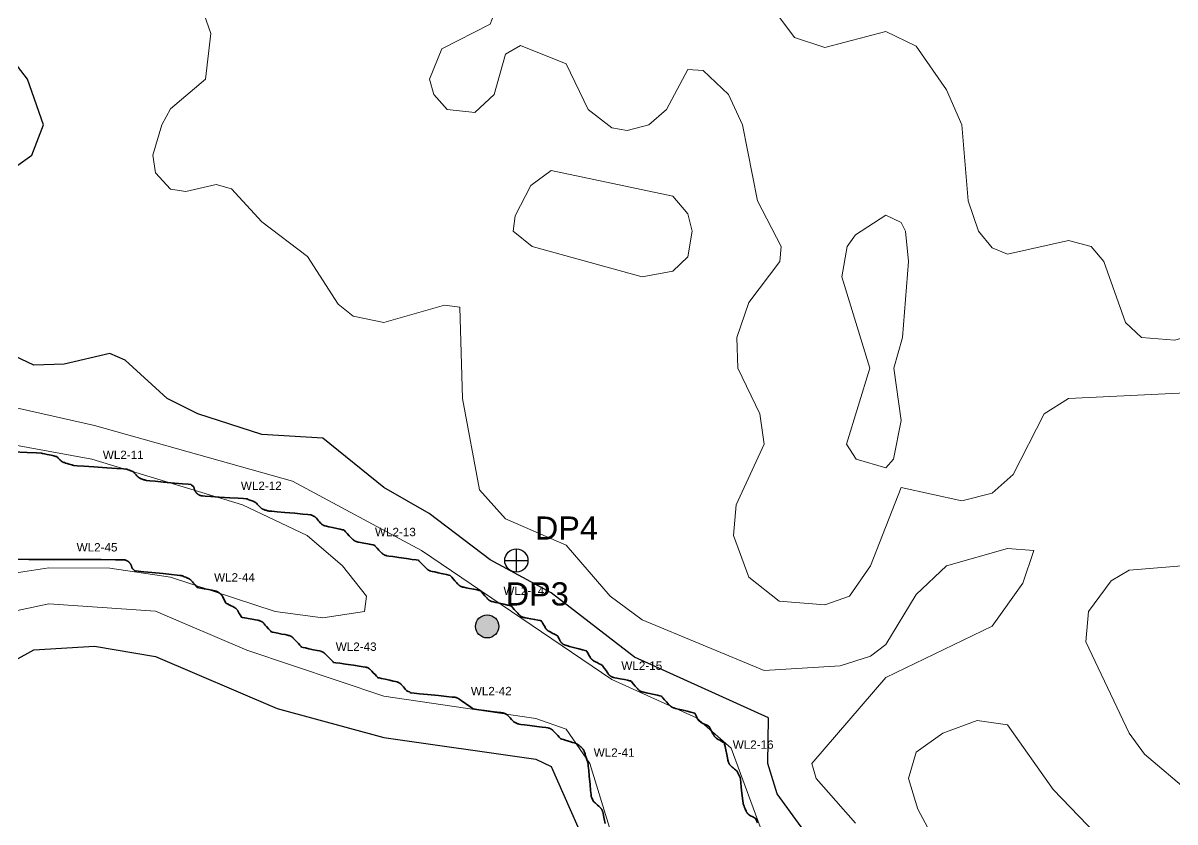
# Model space of a CAD drawing. Extents: x 6810325 to 6812275, y 1878569 to 1880689.
# Drawn here: x 6811153.7 to 6811402.1, y 1879112.2 to 1879284.6 of the extents above; entities that cross this region are included whole.
import ezdxf
from ezdxf.enums import TextEntityAlignment as Align

# ---------------------------------------------------------------- set-up
doc = ezdxf.new("R2010")
doc.units = 21
doc.header["$LTSCALE"] = 10
doc.header["$MEASUREMENT"] = 0
for name, color, linetype, lineweight in [('ANNO-POINT-LABELS', 7, 'CONTINUOUS', 13), ('TOPO-CONTOUR-MAJOR', 34, 'CONTINUOUS', 30), ('TOPO-CONTOUR-MINOR', 36, 'CONTINUOUS', 13), ('WETL-DATA-POINT', 7, 'CONTINUOUS', 25), ('WETL-FLAG', 2, 'CONTINUOUS', 13), ('WETL-FLAG-ID', 8, 'CONTINUOUS', 13), ('WETL-WETLAND-SWALE', 82, 'CONTINUOUS', 35)]:
    doc.layers.add(name, color=color, linetype=linetype, lineweight=lineweight)
doc.styles.add('LABEL', font='arial.ttf')

# ---------------------------------------------------------------- blocks, each defined once
blk = doc.blocks.new('DP_WETLAND')
at = {"lineweight": -2}
h = blk.add_hatch(color=0, dxfattribs=at)
h.dxf.hatch_style = 1
edge = h.paths.add_edge_path()
edge.add_arc((0, 0), 2.5, 0, 360)
at = {"color": 0, "lineweight": -2}
blk.add_circle((0, 0), 2.5, dxfattribs=at)
blk = doc.blocks.new('DP_UPLAND')
at = {"color": 0, "lineweight": -2}
for p, q in [((0, -2.5), (0, 2.5)), ((-2.5, 0), (2.5, 0))]:
    blk.add_line(p, q, dxfattribs=at)
blk.add_circle((0, 0), 2.5, dxfattribs=at)

msp = doc.modelspace()

# ---------------------------------------------------------------- linework, layer by layer
at = {"layer": 'TOPO-CONTOUR-MAJOR', "elevation": 195}
for points in [[(6811142.9, 1879247), (6811155.6, 1879256.09), (6811158.11, 1879262.65), (6811154.65, 1879272.49), (6811149.46, 1879279.32)], [(6811333.03, 1879095.33), (6811316.31, 1879118.3), (6811314.3, 1879124.86), (6811314.45, 1879134.7), (6811285.54, 1879147.82), (6811267.57, 1879161.64), (6811254.45, 1879168.77), (6811241.32, 1879178.77), (6811231.48, 1879184.42), (6811218.36, 1879195), (6811205.23, 1879195.81), (6811191.39, 1879200.32), (6811184.81, 1879203.6), (6811175.71, 1879211.85), (6811172.42, 1879213.32), (6811162.58, 1879210.97), (6811156.02, 1879210.76), (6811143.4, 1879216.72)], [(6811147.28, 1879144.54), (6811156.02, 1879149.36), (6811169.14, 1879150.14), (6811182.27, 1879147.92), (6811208.51, 1879136.71), (6811231.48, 1879130.48), (6811264.29, 1879125.75), (6811267.57, 1879124.19), (6811277.46, 1879101.89)]]:
    msp.add_lwpolyline(points, dxfattribs=at)
at = {"layer": 'TOPO-CONTOUR-MINOR'}
for points, elevation in [([(6811411.93, 1879219.02), (6811402.08, 1879216.15), (6811394.87, 1879216.72), (6811391.43, 1879220), (6811386.77, 1879233.12), (6811384.02, 1879236.41), (6811379.12, 1879237.66), (6811365.99, 1879234.73), (6811362.71, 1879236.11), (6811359.74, 1879239.69), (6811357.53, 1879246.25), (6811356.15, 1879262.65), (6811352.87, 1879270.22), (6811346.31, 1879279.59), (6811339.75, 1879282.74), (6811326.62, 1879279.33), (6811320.06, 1879281.46), (6811310.22, 1879294.73)], 198), ([(6811333.19, 1879111.98), (6811324.77, 1879121.58), (6811323.83, 1879124.86), (6811339.75, 1879143.38), (6811362.71, 1879154.48), (6811369.27, 1879163.74), (6811371.65, 1879170.79), (6811365.99, 1879171.26), (6811352.82, 1879167.51), (6811346.31, 1879161.31), (6811339.75, 1879150.55), (6811336.47, 1879148.02), (6811329.9, 1879145.95), (6811313.5, 1879144.89), (6811287.25, 1879155.86), (6811280.35, 1879160.95), (6811270.85, 1879171.96), (6811257.73, 1879177.66), (6811252.13, 1879183.91), (6811248.46, 1879203.6), (6811247.88, 1879223.28), (6811244.6, 1879223.72), (6811231.48, 1879220.01), (6811224.92, 1879221.36), (6811221.64, 1879223.94), (6811215.08, 1879234.23), (6811205.23, 1879241.72), (6811198.67, 1879248.82), (6811195.39, 1879249.75), (6811188.83, 1879248.22), (6811185.55, 1879248.76), (6811182.27, 1879252.29), (6811181.72, 1879256.09), (6811183.68, 1879262.65), (6811185.55, 1879266.12), (6811193.08, 1879272.49), (6811194.23, 1879282.34), (6811191.91, 1879288.9)], 196), ([(6811411.93, 1879205.21), (6811379.12, 1879203.58), (6811373.89, 1879200.32), (6811367.22, 1879187.19), (6811362.71, 1879183.15), (6811356.15, 1879181.5), (6811343.03, 1879184.41), (6811336.46, 1879167.51), (6811331.91, 1879160.95), (6811326.62, 1879159.07), (6811316.78, 1879159.88), (6811310.22, 1879165.07), (6811306.9, 1879174.07), (6811307.5, 1879180.63), (6811313.52, 1879193.75), (6811312.62, 1879200.32), (6811307.84, 1879210.16), (6811307.61, 1879216.72), (6811310.22, 1879224.28), (6811316.92, 1879233.12), (6811317.16, 1879236.41), (6811312.1, 1879246.25), (6811308.84, 1879262.65), (6811305.81, 1879269.21), (6811300.38, 1879274.34), (6811297.1, 1879274.57), (6811292.49, 1879265.93), (6811288.63, 1879262.65), (6811283.97, 1879261.45), (6811280.69, 1879261.99), (6811275.6, 1879265.93), (6811270.85, 1879275.78), (6811261.01, 1879279.76), (6811257.73, 1879277.91), (6811255.34, 1879269.21), (6811251.16, 1879265.32), (6811245.15, 1879265.93), (6811242.27, 1879269.21), (6811241.39, 1879272.49), (6811244, 1879279.06), (6811254.45, 1879284.34), (6811254.94, 1879285.62)], 197), ([(6811139.62, 1879155.12), (6811159.3, 1879159.3), (6811182.27, 1879157.7), (6811201.95, 1879149.27), (6811231.48, 1879139.4), (6811264.29, 1879134.54), (6811270.85, 1879132.27), (6811275.92, 1879124.86), (6811284.97, 1879095.33), (6811287.25, 1879090.59), (6811290.53, 1879088.45), (6811297.1, 1879089.63), (6811303.66, 1879093.29), (6811310.22, 1879097.7), (6811313.44, 1879101.89), (6811313.68, 1879108.45), (6811306.41, 1879128.14), (6811298.94, 1879134.7), (6811280.69, 1879142.95), (6811239.65, 1879170.79), (6811211.79, 1879185.78), (6811169.14, 1879197.74), (6811123.21, 1879208.1)], 194), ([(6811139.62, 1879164.02), (6811159.3, 1879167.04), (6811172.42, 1879166.96), (6811185.55, 1879165.08), (6811208.06, 1879157.67), (6811218.36, 1879156.24), (6811227.37, 1879157.67), (6811227.75, 1879160.95), (6811222.61, 1879167.51), (6811214.97, 1879174.07), (6811201.03, 1879180.63), (6811168.58, 1879190.47), (6811126.49, 1879198.19)], 193), ([(6811405.36, 1879118.54), (6811395.52, 1879126.87), (6811392.21, 1879131.42), (6811382.87, 1879151.1), (6811383.45, 1879157.67), (6811388.33, 1879164.23), (6811392.24, 1879166.52), (6811405.36, 1879167.61)], 197), ([(6811407.49, 1878990.34), (6811387.43, 1879010.03), (6811378.63, 1879026.43), (6811375.03, 1879046.12), (6811367.45, 1879072.36), (6811360.73, 1879088.77), (6811346.69, 1879115.01), (6811344.68, 1879121.58), (6811346.31, 1879127.28), (6811352.05, 1879131.42), (6811359.43, 1879134.13), (6811365.99, 1879133.16), (6811375.84, 1879119.21), (6811392.49, 1879101.89), (6811398.8, 1879098.04), (6811411.93, 1879092.93)], 197)]:
    msp.add_lwpolyline(points, dxfattribs=dict(at, elevation=elevation))
for points, elevation in [([(6811293.82, 1879231.03), (6811297.1, 1879234.18), (6811298.02, 1879239.69), (6811297.1, 1879243.45), (6811293.82, 1879247.27), (6811267.57, 1879252.81), (6811263.22, 1879249.53), (6811259.85, 1879242.97), (6811259.42, 1879239.69), (6811263.47, 1879236.41), (6811287.25, 1879229.86)], 196), ([(6811339.75, 1879188.61), (6811341.4, 1879190.47), (6811343.03, 1879198.87), (6811341.45, 1879210.16), (6811343.37, 1879216.72), (6811344.68, 1879233.12), (6811343.97, 1879239.69), (6811343.03, 1879241.56), (6811339.75, 1879243.16), (6811333.19, 1879238.9), (6811331.43, 1879236.41), (6811330.28, 1879229.84), (6811336.31, 1879210.16), (6811331.31, 1879193.75), (6811333.36, 1879190.47)], 197)]:
    msp.add_lwpolyline(points, close=True, dxfattribs=dict(at, elevation=elevation))
at = {"layer": 'WETL-FLAG'}
for p in [(6811169.72, 1879188.79), (6811199.49, 1879182.12), (6811228.41, 1879172.15), (6811164.08, 1879168.85), (6811193.71, 1879162.36), (6811256.1, 1879159.49), (6811219.95, 1879147.41), (6811281.53, 1879143.31), (6811249.08, 1879137.83), (6811305.55, 1879126.28), (6811275.57, 1879124.56)]:
    msp.add_point(p, dxfattribs=at)
at = {"layer": 'WETL-WETLAND-SWALE'}
for points in [[(6811151.53, 1879192.12), (6811154.59, 1879191.97), (6811156.63, 1879191.87), (6811157.65, 1879191.81), (6811157.67, 1879191.81), (6811157.68, 1879191.81), (6811157.69, 1879191.81), (6811157.7, 1879191.81), (6811157.71, 1879191.81), (6811157.92, 1879191.76), (6811158.33, 1879191.66), (6811158.95, 1879191.52), (6811159.76, 1879191.34), (6811160.38, 1879191.2), (6811160.79, 1879191.1), (6811161, 1879191.05), (6811161.02, 1879191.05), (6811161.03, 1879191.05), (6811161.04, 1879191.04), (6811161.05, 1879191.03), (6811161.06, 1879191.02), (6811161.1, 1879190.97), (6811161.19, 1879190.88), (6811161.31, 1879190.75), (6811161.46, 1879190.58), (6811161.59, 1879190.44), (6811161.69, 1879190.34), (6811161.76, 1879190.27), (6811161.8, 1879190.23), (6811161.83, 1879190.2), (6811161.87, 1879190.16), (6811161.91, 1879190.13), (6811161.95, 1879190.1), (6811161.99, 1879190.06), (6811162.04, 1879190.03), (6811162.08, 1879190.01), (6811162.12, 1879189.98), (6811162.17, 1879189.95), (6811162.21, 1879189.93), (6811162.26, 1879189.9), (6811162.31, 1879189.88), (6811162.35, 1879189.86), (6811162.4, 1879189.83), (6811162.45, 1879189.82), (6811162.5, 1879189.8), (6811162.64, 1879189.75), (6811162.88, 1879189.67), (6811163.21, 1879189.57), (6811163.63, 1879189.44), (6811163.97, 1879189.33), (6811164.21, 1879189.26), (6811164.36, 1879189.21), (6811164.41, 1879189.2), (6811164.47, 1879189.19), (6811164.53, 1879189.18), (6811164.58, 1879189.17), (6811164.64, 1879189.16), (6811165.39, 1879189.1), (6811166.84, 1879189), (6811168.98, 1879188.84), (6811171.81, 1879188.64), (6811173.94, 1879188.49), (6811175.36, 1879188.39), (6811176.08, 1879188.33), (6811176.09, 1879188.33), (6811176.1, 1879188.33), (6811176.12, 1879188.33), (6811176.13, 1879188.32), (6811176.14, 1879188.32), (6811176.23, 1879188.29), (6811176.4, 1879188.22), (6811176.64, 1879188.12), (6811176.96, 1879187.99), (6811177.2, 1879187.89), (6811177.37, 1879187.83), (6811177.46, 1879187.79), (6811177.47, 1879187.79), (6811177.48, 1879187.78), (6811177.49, 1879187.77), (6811177.5, 1879187.76), (6811177.51, 1879187.75), (6811177.58, 1879187.69), (6811177.7, 1879187.56), (6811177.87, 1879187.37), (6811178.09, 1879187.13), (6811178.27, 1879186.94), (6811178.41, 1879186.8), (6811178.49, 1879186.71), (6811178.53, 1879186.67), (6811178.57, 1879186.64), (6811178.61, 1879186.6), (6811178.65, 1879186.57), (6811178.69, 1879186.54), (6811178.73, 1879186.51), (6811178.77, 1879186.48), (6811178.81, 1879186.45), (6811178.86, 1879186.42), (6811178.9, 1879186.39), (6811178.95, 1879186.37), (6811178.99, 1879186.34), (6811179.04, 1879186.32), (6811179.09, 1879186.3), (6811179.13, 1879186.28), (6811179.18, 1879186.26), (6811179.23, 1879186.24), (6811179.32, 1879186.21), (6811179.44, 1879186.17), (6811179.59, 1879186.12), (6811179.78, 1879186.06), (6811179.94, 1879186.02), (6811180.06, 1879185.98), (6811180.14, 1879185.96), (6811180.19, 1879185.94), (6811180.25, 1879185.93), (6811180.3, 1879185.92), (6811180.35, 1879185.91), (6811180.4, 1879185.9), (6811181.03, 1879185.84), (6811182.23, 1879185.73), (6811184.01, 1879185.57), (6811186.36, 1879185.35), (6811188.13, 1879185.19), (6811189.31, 1879185.08), (6811189.91, 1879185.02), (6811189.92, 1879185.02), (6811189.93, 1879185.02), (6811189.94, 1879185.02), (6811189.95, 1879185.01), (6811189.96, 1879185), (6811190, 1879184.97), (6811190.07, 1879184.92), (6811190.16, 1879184.84), (6811190.29, 1879184.74), (6811190.39, 1879184.67), (6811190.46, 1879184.61), (6811190.5, 1879184.58), (6811190.51, 1879184.57), (6811190.51, 1879184.56), (6811190.52, 1879184.55), (6811190.53, 1879184.54), (6811190.53, 1879184.53), (6811190.54, 1879184.49), (6811190.56, 1879184.42), (6811190.59, 1879184.33), (6811190.62, 1879184.21), (6811190.65, 1879184.11), (6811190.67, 1879184.03), (6811190.69, 1879183.96), (6811190.7, 1879183.92), (6811190.72, 1879183.87), (6811190.74, 1879183.83), (6811190.75, 1879183.78), (6811190.77, 1879183.74), (6811190.79, 1879183.7), (6811190.81, 1879183.65), (6811190.84, 1879183.61), (6811190.86, 1879183.57), (6811190.88, 1879183.53), (6811190.91, 1879183.49), (6811190.93, 1879183.45), (6811190.96, 1879183.41), (6811190.99, 1879183.37), (6811191.02, 1879183.33), (6811191.05, 1879183.29), (6811191.08, 1879183.26), (6811191.11, 1879183.22), (6811191.14, 1879183.19), (6811191.18, 1879183.15), (6811191.21, 1879183.12), (6811191.24, 1879183.09), (6811191.28, 1879183.05), (6811191.32, 1879183.02), (6811191.35, 1879182.99), (6811191.39, 1879182.96), (6811191.43, 1879182.93), (6811191.47, 1879182.91), (6811191.51, 1879182.88), (6811191.55, 1879182.86), (6811191.59, 1879182.83), (6811191.63, 1879182.81), (6811191.67, 1879182.78), (6811191.72, 1879182.76), (6811191.76, 1879182.74), (6811191.8, 1879182.72), (6811191.85, 1879182.7), (6811191.89, 1879182.69), (6811191.93, 1879182.67), (6811191.98, 1879182.66), (6811192.03, 1879182.64), (6811192.07, 1879182.63), (6811192.12, 1879182.62), (6811192.16, 1879182.61), (6811192.21, 1879182.6), (6811192.26, 1879182.59), (6811192.3, 1879182.58), (6811192.35, 1879182.57), (6811192.4, 1879182.57), (6811193.02, 1879182.53), (6811194.22, 1879182.45), (6811195.99, 1879182.34), (6811198.33, 1879182.19), (6811200.09, 1879182.08), (6811201.27, 1879182.01), (6811201.86, 1879181.97), (6811201.88, 1879181.97), (6811201.89, 1879181.96), (6811201.9, 1879181.96), (6811201.91, 1879181.96), (6811201.93, 1879181.95), (6811202.05, 1879181.91), (6811202.29, 1879181.81), (6811202.64, 1879181.68), (6811203.1, 1879181.49), (6811203.45, 1879181.36), (6811203.69, 1879181.26), (6811203.82, 1879181.21), (6811203.83, 1879181.21), (6811203.84, 1879181.2), (6811203.84, 1879181.2), (6811203.85, 1879181.19), (6811203.86, 1879181.18), (6811203.92, 1879181.11), (6811204.04, 1879180.99), (6811204.22, 1879180.8), (6811204.45, 1879180.55), (6811204.63, 1879180.35), (6811204.76, 1879180.21), (6811204.85, 1879180.12), (6811204.89, 1879180.08), (6811204.92, 1879180.05), (6811204.96, 1879180.01), (6811205, 1879179.98), (6811205.04, 1879179.95), (6811205.09, 1879179.92), (6811205.13, 1879179.89), (6811205.17, 1879179.86), (6811205.22, 1879179.83), (6811205.26, 1879179.8), (6811205.31, 1879179.78), (6811205.35, 1879179.75), (6811205.4, 1879179.73), (6811205.45, 1879179.71), (6811205.5, 1879179.69), (6811205.54, 1879179.67), (6811205.59, 1879179.65), (6811205.68, 1879179.62), (6811205.8, 1879179.58), (6811205.95, 1879179.53), (6811206.14, 1879179.47), (6811206.3, 1879179.43), (6811206.42, 1879179.39), (6811206.5, 1879179.37), (6811206.56, 1879179.35), (6811206.61, 1879179.34), (6811206.66, 1879179.33), (6811206.71, 1879179.32), (6811206.77, 1879179.31), (6811207.36, 1879179.26), (6811208.49, 1879179.16), (6811210.16, 1879179.01), (6811212.36, 1879178.82), (6811214.02, 1879178.67), (6811215.13, 1879178.57), (6811215.69, 1879178.52), (6811215.7, 1879178.52), (6811215.71, 1879178.52), (6811215.73, 1879178.52), (6811215.74, 1879178.51), (6811215.75, 1879178.51), (6811215.82, 1879178.48), (6811215.94, 1879178.41), (6811216.12, 1879178.32), (6811216.36, 1879178.21), (6811216.55, 1879178.11), (6811216.67, 1879178.05), (6811216.74, 1879178.02), (6811216.75, 1879178.01), (6811216.76, 1879178), (6811216.77, 1879178), (6811216.78, 1879177.99), (6811216.79, 1879177.98), (6811216.86, 1879177.9), (6811217, 1879177.74), (6811217.19, 1879177.51), (6811217.46, 1879177.2), (6811217.66, 1879176.96), (6811217.81, 1879176.79), (6811217.9, 1879176.69), (6811217.93, 1879176.66), (6811217.96, 1879176.62), (6811217.99, 1879176.59), (6811218.03, 1879176.56), (6811218.06, 1879176.53), (6811218.1, 1879176.5), (6811218.13, 1879176.47), (6811218.17, 1879176.44), (6811218.21, 1879176.41), (6811218.25, 1879176.38), (6811218.29, 1879176.36), (6811218.33, 1879176.33), (6811218.37, 1879176.31), (6811218.41, 1879176.29), (6811218.45, 1879176.27), (6811218.49, 1879176.24), (6811218.53, 1879176.22), (6811218.57, 1879176.21), (6811218.62, 1879176.19), (6811218.66, 1879176.17), (6811218.7, 1879176.15), (6811218.75, 1879176.14), (6811218.79, 1879176.13), (6811218.84, 1879176.11), (6811218.88, 1879176.1), (6811219.16, 1879176.04), (6811219.67, 1879175.93), (6811220.42, 1879175.77), (6811221.39, 1879175.56), (6811222.13, 1879175.4), (6811222.63, 1879175.29), (6811222.88, 1879175.24), (6811222.89, 1879175.24), (6811222.9, 1879175.23), (6811222.91, 1879175.22), (6811222.92, 1879175.22), (6811222.93, 1879175.21), (6811223.05, 1879175.08), (6811223.28, 1879174.84), (6811223.62, 1879174.47), (6811224.06, 1879173.99), (6811224.41, 1879173.62), (6811224.65, 1879173.36), (6811224.79, 1879173.21), (6811224.83, 1879173.18), (6811224.87, 1879173.14), (6811224.9, 1879173.11), (6811224.94, 1879173.07), (6811224.99, 1879173.04), (6811225.03, 1879173.01), (6811225.07, 1879172.98), (6811225.11, 1879172.95), (6811225.16, 1879172.92), (6811225.2, 1879172.89), (6811225.25, 1879172.87), (6811225.3, 1879172.84), (6811225.34, 1879172.82), (6811225.39, 1879172.8), (6811225.44, 1879172.78), (6811225.49, 1879172.76), (6811225.54, 1879172.74), (6811225.59, 1879172.73), (6811225.64, 1879172.71), (6811225.69, 1879172.7), (6811225.74, 1879172.68), (6811226, 1879172.63), (6811226.48, 1879172.53), (6811227.17, 1879172.4), (6811228.08, 1879172.22), (6811228.76, 1879172.08), (6811229.22, 1879171.99), (6811229.46, 1879171.95), (6811229.47, 1879171.94), (6811229.48, 1879171.94), (6811229.49, 1879171.93), (6811229.5, 1879171.93), (6811229.51, 1879171.92), (6811229.61, 1879171.81), (6811229.81, 1879171.6), (6811230.09, 1879171.29), (6811230.47, 1879170.89), (6811230.76, 1879170.57), (6811230.97, 1879170.35), (6811231.09, 1879170.22), (6811231.12, 1879170.19), (6811231.16, 1879170.16), (6811231.2, 1879170.12), (6811231.23, 1879170.09), (6811231.27, 1879170.06), (6811231.31, 1879170.03), (6811231.35, 1879170), (6811231.39, 1879169.98), (6811231.43, 1879169.95), (6811231.47, 1879169.92), (6811231.51, 1879169.9), (6811231.56, 1879169.88), (6811231.6, 1879169.85), (6811231.64, 1879169.83), (6811231.69, 1879169.81), (6811231.73, 1879169.79), (6811231.78, 1879169.77), (6811231.82, 1879169.76), (6811231.87, 1879169.74), (6811231.92, 1879169.73), (6811231.96, 1879169.71), (6811232.01, 1879169.7), (6811232.06, 1879169.69), (6811232.1, 1879169.68), (6811232.15, 1879169.67), (6811232.6, 1879169.6), (6811233.46, 1879169.48), (6811234.73, 1879169.3), (6811236.4, 1879169.06), (6811237.65, 1879168.89), (6811238.49, 1879168.77), (6811238.92, 1879168.71), (6811238.93, 1879168.71), (6811238.94, 1879168.7), (6811238.95, 1879168.7), (6811238.96, 1879168.69), (6811238.97, 1879168.68), (6811239.08, 1879168.56), (6811239.31, 1879168.34), (6811239.64, 1879168), (6811240.08, 1879167.55), (6811240.42, 1879167.2), (6811240.66, 1879166.96), (6811240.79, 1879166.83), (6811240.83, 1879166.8), (6811240.86, 1879166.76), (6811240.9, 1879166.73), (6811240.94, 1879166.7), (6811240.98, 1879166.67), (6811241.02, 1879166.65), (6811241.06, 1879166.62), (6811241.1, 1879166.59), (6811241.14, 1879166.57), (6811241.18, 1879166.54), (6811241.22, 1879166.52), (6811241.26, 1879166.5), (6811241.31, 1879166.48), (6811241.35, 1879166.46), (6811241.39, 1879166.44), (6811241.44, 1879166.42), (6811241.48, 1879166.4), (6811241.53, 1879166.39), (6811241.57, 1879166.37), (6811241.62, 1879166.36), (6811241.66, 1879166.34), (6811241.95, 1879166.28), (6811242.48, 1879166.16), (6811243.25, 1879165.99), (6811244.25, 1879165.77), (6811245.01, 1879165.6), (6811245.52, 1879165.48), (6811245.79, 1879165.42), (6811245.8, 1879165.42), (6811245.81, 1879165.42), (6811245.82, 1879165.41), (6811245.83, 1879165.4), (6811245.84, 1879165.39), (6811245.95, 1879165.27), (6811246.15, 1879165.04), (6811246.46, 1879164.69), (6811246.86, 1879164.23), (6811247.18, 1879163.88), (6811247.4, 1879163.63), (6811247.52, 1879163.49), (6811247.55, 1879163.46), (6811247.59, 1879163.43), (6811247.62, 1879163.4), (6811247.65, 1879163.37), (6811247.69, 1879163.34), (6811247.73, 1879163.31), (6811247.76, 1879163.28), (6811247.8, 1879163.25), (6811247.84, 1879163.22), (6811247.88, 1879163.2), (6811247.91, 1879163.17), (6811247.95, 1879163.15), (6811247.99, 1879163.13), (6811248.04, 1879163.1), (6811248.08, 1879163.08), (6811248.12, 1879163.06), (6811248.16, 1879163.04), (6811248.2, 1879163.02), (6811248.25, 1879163.01), (6811248.29, 1879162.99), (6811248.33, 1879162.97), (6811248.38, 1879162.96), (6811248.42, 1879162.95), (6811248.47, 1879162.93), (6811248.51, 1879162.92), (6811248.78, 1879162.87), (6811249.27, 1879162.77), (6811249.98, 1879162.63), (6811250.91, 1879162.44), (6811251.62, 1879162.3), (6811252.09, 1879162.2), (6811252.33, 1879162.15), (6811252.34, 1879162.15), (6811252.36, 1879162.15), (6811252.37, 1879162.14), (6811252.37, 1879162.13), (6811252.38, 1879162.13), (6811252.48, 1879162.01), (6811252.66, 1879161.79), (6811252.94, 1879161.47), (6811253.3, 1879161.04), (6811253.58, 1879160.72), (6811253.78, 1879160.49), (6811253.89, 1879160.35), (6811253.92, 1879160.32), (6811253.96, 1879160.29), (6811253.99, 1879160.25), (6811254.02, 1879160.22), (6811254.06, 1879160.19), (6811254.09, 1879160.16), (6811254.13, 1879160.13), (6811254.16, 1879160.1), (6811254.2, 1879160.08), (6811254.24, 1879160.05), (6811254.28, 1879160.02), (6811254.32, 1879160), (6811254.36, 1879159.98), (6811254.4, 1879159.95), (6811254.44, 1879159.93), (6811254.48, 1879159.91), (6811254.52, 1879159.89), (6811254.56, 1879159.87), (6811254.6, 1879159.85), (6811254.65, 1879159.84), (6811254.69, 1879159.82), (6811254.73, 1879159.8), (6811254.78, 1879159.79), (6811254.82, 1879159.78), (6811254.87, 1879159.76), (6811255.15, 1879159.7), (6811255.67, 1879159.58), (6811256.43, 1879159.41), (6811257.42, 1879159.19), (6811258.17, 1879159.02), (6811258.67, 1879158.91), (6811258.93, 1879158.85), (6811258.94, 1879158.85), (6811258.96, 1879158.84), (6811258.97, 1879158.84), (6811258.98, 1879158.83), (6811258.99, 1879158.82), (6811259.1, 1879158.7), (6811259.31, 1879158.46), (6811259.63, 1879158.1), (6811260.06, 1879157.63), (6811260.39, 1879157.27), (6811260.61, 1879157.02), (6811260.74, 1879156.88), (6811260.78, 1879156.85), (6811260.81, 1879156.81), (6811260.85, 1879156.78), (6811260.88, 1879156.75), (6811260.92, 1879156.72), (6811260.95, 1879156.69), (6811260.99, 1879156.66), (6811261.03, 1879156.64), (6811261.07, 1879156.61), (6811261.11, 1879156.59), (6811261.15, 1879156.56), (6811261.19, 1879156.54), (6811261.23, 1879156.51), (6811261.27, 1879156.49), (6811261.31, 1879156.47), (6811261.35, 1879156.45), (6811261.39, 1879156.43), (6811261.44, 1879156.42), (6811261.48, 1879156.4), (6811261.53, 1879156.38), (6811261.57, 1879156.37), (6811261.61, 1879156.35), (6811261.66, 1879156.34), (6811261.7, 1879156.33), (6811261.75, 1879156.32), (6811262.01, 1879156.27), (6811262.48, 1879156.18), (6811263.16, 1879156.06), (6811264.06, 1879155.89), (6811264.73, 1879155.77), (6811265.19, 1879155.68), (6811265.42, 1879155.64), (6811265.43, 1879155.64), (6811265.44, 1879155.63), (6811265.45, 1879155.63), (6811265.46, 1879155.62), (6811265.46, 1879155.61), (6811265.52, 1879155.51), (6811265.64, 1879155.32), (6811265.8, 1879155.03), (6811266.03, 1879154.66), (6811266.2, 1879154.37), (6811266.32, 1879154.16), (6811266.39, 1879154.04), (6811266.42, 1879154), (6811266.45, 1879153.96), (6811266.47, 1879153.92), (6811266.5, 1879153.88), (6811266.53, 1879153.85), (6811266.56, 1879153.81), (6811266.59, 1879153.78), (6811266.62, 1879153.74), (6811266.65, 1879153.71), (6811266.69, 1879153.67), (6811266.72, 1879153.64), (6811266.76, 1879153.61), (6811266.79, 1879153.58), (6811266.83, 1879153.55), (6811266.86, 1879153.52), (6811266.9, 1879153.49), (6811266.94, 1879153.47), (6811266.98, 1879153.44), (6811267.02, 1879153.42), (6811267.06, 1879153.39), (6811267.1, 1879153.37), (6811267.24, 1879153.29), (6811267.49, 1879153.16), (6811267.83, 1879152.98), (6811268.28, 1879152.75), (6811268.62, 1879152.57), (6811268.85, 1879152.45), (6811268.97, 1879152.39), (6811268.98, 1879152.38), (6811268.99, 1879152.37), (6811269, 1879152.37), (6811269.01, 1879152.36), (6811269.01, 1879152.35), (6811269.04, 1879152.28), (6811269.1, 1879152.16), (6811269.19, 1879151.98), (6811269.3, 1879151.75), (6811269.39, 1879151.57), (6811269.46, 1879151.43), (6811269.5, 1879151.34), (6811269.52, 1879151.3), (6811269.55, 1879151.26), (6811269.57, 1879151.22), (6811269.6, 1879151.17), (6811269.62, 1879151.14), (6811269.65, 1879151.1), (6811269.68, 1879151.06), (6811269.71, 1879151.02), (6811269.74, 1879150.98), (6811269.77, 1879150.95), (6811269.8, 1879150.91), (6811269.83, 1879150.88), (6811269.87, 1879150.84), (6811269.9, 1879150.81), (6811269.94, 1879150.78), (6811269.97, 1879150.75), (6811270.01, 1879150.72), (6811270.05, 1879150.69), (6811270.08, 1879150.66), (6811270.12, 1879150.63), (6811270.16, 1879150.6), (6811270.2, 1879150.58), (6811270.24, 1879150.55), (6811270.28, 1879150.53), (6811270.32, 1879150.51), (6811270.37, 1879150.48), (6811270.41, 1879150.46), (6811270.45, 1879150.44), (6811270.5, 1879150.42), (6811270.54, 1879150.41), (6811270.59, 1879150.39), (6811270.63, 1879150.37), (6811270.68, 1879150.36), (6811270.99, 1879150.27), (6811271.57, 1879150.11), (6811272.41, 1879149.88), (6811273.53, 1879149.58), (6811274.36, 1879149.35), (6811274.92, 1879149.19), (6811275.21, 1879149.12), (6811275.22, 1879149.11), (6811275.23, 1879149.11), (6811275.24, 1879149.1), (6811275.25, 1879149.09), (6811275.26, 1879149.08), (6811275.31, 1879148.99), (6811275.4, 1879148.82), (6811275.54, 1879148.58), (6811275.72, 1879148.25), (6811275.86, 1879148), (6811275.97, 1879147.81), (6811276.03, 1879147.7), (6811276.06, 1879147.66), (6811276.08, 1879147.62), (6811276.11, 1879147.58), (6811276.14, 1879147.54), (6811276.17, 1879147.5), (6811276.2, 1879147.47), (6811276.23, 1879147.43), (6811276.26, 1879147.39), (6811276.3, 1879147.36), (6811276.33, 1879147.32), (6811276.37, 1879147.29), (6811276.4, 1879147.26), (6811276.44, 1879147.22), (6811276.47, 1879147.19), (6811276.51, 1879147.16), (6811276.55, 1879147.13), (6811276.59, 1879147.11), (6811276.63, 1879147.08), (6811276.67, 1879147.05), (6811276.71, 1879147.03), (6811276.75, 1879147), (6811276.9, 1879146.93), (6811277.14, 1879146.8), (6811277.49, 1879146.61), (6811277.94, 1879146.38), (6811278.28, 1879146.2), (6811278.51, 1879146.08), (6811278.63, 1879146.02), (6811278.64, 1879146.01), (6811278.65, 1879146.01), (6811278.66, 1879146), (6811278.67, 1879145.99), (6811278.68, 1879145.98), (6811278.76, 1879145.86), (6811278.91, 1879145.64), (6811279.13, 1879145.32), (6811279.42, 1879144.88), (6811279.65, 1879144.55), (6811279.81, 1879144.32), (6811279.9, 1879144.18), (6811279.93, 1879144.14), (6811279.96, 1879144.1), (6811279.99, 1879144.06), (6811280.02, 1879144.03), (6811280.06, 1879143.99), (6811280.09, 1879143.96), (6811280.12, 1879143.92), (6811280.16, 1879143.89), (6811280.2, 1879143.86), (6811280.23, 1879143.83), (6811280.27, 1879143.8), (6811280.31, 1879143.77), (6811280.35, 1879143.74), (6811280.39, 1879143.71), (6811280.43, 1879143.68), (6811280.47, 1879143.66), (6811280.51, 1879143.63), (6811280.55, 1879143.61), (6811280.59, 1879143.58), (6811280.64, 1879143.56), (6811280.68, 1879143.54), (6811280.73, 1879143.52), (6811280.77, 1879143.5), (6811280.82, 1879143.49), (6811280.86, 1879143.47), (6811280.91, 1879143.45), (6811280.95, 1879143.44), (6811281, 1879143.43), (6811281.05, 1879143.42), (6811281.31, 1879143.36), (6811281.78, 1879143.26), (6811282.47, 1879143.12), (6811283.38, 1879142.94), (6811284.06, 1879142.8), (6811284.51, 1879142.71), (6811284.75, 1879142.66), (6811284.76, 1879142.66), (6811284.77, 1879142.66), (6811284.78, 1879142.65), (6811284.79, 1879142.64), (6811284.8, 1879142.63), (6811284.89, 1879142.52), (6811285.08, 1879142.31), (6811285.35, 1879141.99), (6811285.7, 1879141.56), (6811285.98, 1879141.24), (6811286.18, 1879141.01), (6811286.29, 1879140.88), (6811286.32, 1879140.84), (6811286.35, 1879140.81), (6811286.39, 1879140.78), (6811286.42, 1879140.75), (6811286.45, 1879140.71), (6811286.49, 1879140.68), (6811286.53, 1879140.65), (6811286.56, 1879140.63), (6811286.6, 1879140.6), (6811286.64, 1879140.57), (6811286.68, 1879140.55), (6811286.72, 1879140.52), (6811286.76, 1879140.5), (6811286.8, 1879140.47), (6811286.84, 1879140.45), (6811286.88, 1879140.43), (6811286.92, 1879140.41), (6811286.96, 1879140.39), (6811287.01, 1879140.37), (6811287.05, 1879140.36), (6811287.09, 1879140.34), (6811287.14, 1879140.32), (6811287.18, 1879140.31), (6811287.22, 1879140.3), (6811287.27, 1879140.28), (6811287.55, 1879140.22), (6811288.07, 1879140.11), (6811288.82, 1879139.94), (6811289.81, 1879139.72), (6811290.55, 1879139.56), (6811291.05, 1879139.45), (6811291.3, 1879139.39), (6811291.32, 1879139.38), (6811291.33, 1879139.38), (6811291.34, 1879139.37), (6811291.35, 1879139.37), (6811291.36, 1879139.36), (6811291.48, 1879139.23), (6811291.7, 1879138.98), (6811292.03, 1879138.61), (6811292.48, 1879138.13), (6811292.82, 1879137.75), (6811293.06, 1879137.49), (6811293.19, 1879137.34), (6811293.23, 1879137.31), (6811293.26, 1879137.27), (6811293.3, 1879137.24), (6811293.34, 1879137.21), (6811293.37, 1879137.18), (6811293.41, 1879137.15), (6811293.45, 1879137.12), (6811293.49, 1879137.09), (6811293.53, 1879137.06), (6811293.58, 1879137.04), (6811293.62, 1879137.01), (6811293.66, 1879136.99), (6811293.7, 1879136.97), (6811293.75, 1879136.94), (6811293.79, 1879136.92), (6811293.84, 1879136.9), (6811293.88, 1879136.88), (6811293.93, 1879136.87), (6811293.97, 1879136.85), (6811294.02, 1879136.83), (6811294.07, 1879136.82), (6811294.38, 1879136.74), (6811294.95, 1879136.6), (6811295.79, 1879136.39), (6811296.89, 1879136.11), (6811297.72, 1879135.91), (6811298.27, 1879135.77), (6811298.56, 1879135.7), (6811298.57, 1879135.69), (6811298.58, 1879135.69), (6811298.59, 1879135.68), (6811298.59, 1879135.67), (6811298.6, 1879135.66), (6811298.64, 1879135.58), (6811298.7, 1879135.45), (6811298.79, 1879135.24), (6811298.92, 1879134.98), (6811299.02, 1879134.77), (6811299.09, 1879134.61), (6811299.14, 1879134.52), (6811299.16, 1879134.47), (6811299.18, 1879134.43), (6811299.21, 1879134.39), (6811299.23, 1879134.35), (6811299.26, 1879134.3), (6811299.29, 1879134.26), (6811299.32, 1879134.22), (6811299.35, 1879134.19), (6811299.38, 1879134.15), (6811299.41, 1879134.11), (6811299.44, 1879134.07), (6811299.48, 1879134.04), (6811299.51, 1879134), (6811299.55, 1879133.97), (6811299.58, 1879133.94), (6811299.62, 1879133.9), (6811299.66, 1879133.87), (6811299.7, 1879133.84), (6811299.73, 1879133.81), (6811299.77, 1879133.78), (6811299.81, 1879133.76), (6811299.86, 1879133.73), (6811299.9, 1879133.7), (6811299.94, 1879133.68), (6811299.98, 1879133.66), (6811300.11, 1879133.59), (6811300.33, 1879133.49), (6811300.63, 1879133.34), (6811301.02, 1879133.15), (6811301.32, 1879133.01), (6811301.52, 1879132.91), (6811301.62, 1879132.86), (6811301.63, 1879132.86), (6811301.64, 1879132.85), (6811301.65, 1879132.84), (6811301.65, 1879132.84), (6811301.66, 1879132.83), (6811301.72, 1879132.7), (6811301.84, 1879132.47), (6811302.02, 1879132.13), (6811302.26, 1879131.68), (6811302.44, 1879131.33), (6811302.57, 1879131.08), (6811302.64, 1879130.94), (6811302.67, 1879130.9), (6811302.69, 1879130.86), (6811302.72, 1879130.82), (6811302.74, 1879130.78), (6811302.77, 1879130.75), (6811302.8, 1879130.71), (6811302.82, 1879130.67), (6811302.85, 1879130.64), (6811302.88, 1879130.6), (6811302.91, 1879130.57), (6811302.95, 1879130.54), (6811302.98, 1879130.5), (6811303.01, 1879130.47), (6811303.04, 1879130.44), (6811303.08, 1879130.41), (6811303.11, 1879130.38), (6811303.15, 1879130.35), (6811303.19, 1879130.32), (6811303.22, 1879130.3), (6811303.26, 1879130.27), (6811303.3, 1879130.25), (6811303.42, 1879130.17), (6811303.63, 1879130.04), (6811303.93, 1879129.86), (6811304.31, 1879129.63), (6811304.6, 1879129.46), (6811304.8, 1879129.34), (6811304.9, 1879129.28), (6811304.91, 1879129.27), (6811304.92, 1879129.26), (6811304.93, 1879129.25), (6811304.94, 1879129.24), (6811304.94, 1879129.23), (6811304.99, 1879128.98), (6811305.09, 1879128.5), (6811305.24, 1879127.78), (6811305.44, 1879126.82), (6811305.59, 1879126.09), (6811305.7, 1879125.59), (6811305.76, 1879125.31), (6811305.77, 1879125.27), (6811305.78, 1879125.22), (6811305.8, 1879125.17), (6811305.81, 1879125.13), (6811305.83, 1879125.08), (6811305.85, 1879125.04), (6811305.87, 1879124.99), (6811305.89, 1879124.95), (6811305.91, 1879124.9), (6811305.93, 1879124.86), (6811305.95, 1879124.82), (6811305.98, 1879124.78), (6811306, 1879124.74), (6811306.03, 1879124.69), (6811306.06, 1879124.65), (6811306.08, 1879124.61), (6811306.11, 1879124.58), (6811306.14, 1879124.54), (6811306.18, 1879124.5), (6811306.21, 1879124.46), (6811306.24, 1879124.43), (6811306.27, 1879124.39), (6811306.31, 1879124.36), (6811306.34, 1879124.32), (6811306.38, 1879124.29), (6811306.48, 1879124.21), (6811306.64, 1879124.07), (6811306.87, 1879123.89), (6811307.16, 1879123.65), (6811307.37, 1879123.48), (6811307.52, 1879123.35), (6811307.6, 1879123.29), (6811307.61, 1879123.28), (6811307.62, 1879123.27), (6811307.63, 1879123.26), (6811307.64, 1879123.25), (6811307.64, 1879123.24), (6811307.69, 1879123.15), (6811307.78, 1879122.97), (6811307.91, 1879122.71), (6811308.08, 1879122.38), (6811308.21, 1879122.12), (6811308.3, 1879121.94), (6811308.35, 1879121.85), (6811308.35, 1879121.84), (6811308.36, 1879121.83), (6811308.36, 1879121.82), (6811308.36, 1879121.81), (6811308.37, 1879121.8), (6811308.4, 1879121.45), (6811308.48, 1879120.77), (6811308.59, 1879119.76), (6811308.74, 1879118.41), (6811308.86, 1879117.39), (6811308.94, 1879116.69), (6811308.98, 1879116.32), (6811308.99, 1879116.28), (6811309, 1879116.23), (6811309, 1879116.18), (6811309.02, 1879116.14), (6811309.03, 1879116.09), (6811309.04, 1879116.05), (6811309.05, 1879116.01), (6811309.07, 1879115.96), (6811309.08, 1879115.92), (6811309.13, 1879115.81), (6811309.2, 1879115.63), (6811309.3, 1879115.38), (6811309.43, 1879115.07), (6811309.53, 1879114.82), (6811309.61, 1879114.64), (6811309.65, 1879114.53), (6811309.67, 1879114.48), (6811309.7, 1879114.44), (6811309.72, 1879114.39), (6811309.75, 1879114.35), (6811309.77, 1879114.31), (6811309.8, 1879114.27), (6811309.83, 1879114.22), (6811309.85, 1879114.18), (6811309.88, 1879114.14), (6811309.91, 1879114.1), (6811309.95, 1879114.07), (6811309.98, 1879114.03), (6811310.01, 1879113.99), (6811310.05, 1879113.96), (6811310.08, 1879113.92), (6811310.12, 1879113.89), (6811310.16, 1879113.85), (6811310.19, 1879113.82), (6811310.23, 1879113.79), (6811310.27, 1879113.76), (6811310.31, 1879113.73), (6811310.35, 1879113.7), (6811310.4, 1879113.67), (6811310.44, 1879113.65), (6811310.48, 1879113.62), (6811310.58, 1879113.57), (6811310.73, 1879113.49), (6811310.94, 1879113.38), (6811311.21, 1879113.24), (6811311.41, 1879113.13), (6811311.54, 1879113.06), (6811311.62, 1879113.02), (6811311.63, 1879113.02), (6811311.64, 1879113.01), (6811311.64, 1879113), (6811311.65, 1879112.99), (6811311.66, 1879112.98), (6811311.7, 1879112.88), (6811311.79, 1879112.69), (6811311.92, 1879112.41), (6811312.09, 1879112.04)], [(6811279.23, 1879111.91), (6811279.03, 1879112.88), (6811278.88, 1879113.61), (6811278.78, 1879114.11), (6811278.72, 1879114.39), (6811278.71, 1879114.43), (6811278.69, 1879114.48), (6811278.68, 1879114.52), (6811278.67, 1879114.57), (6811278.65, 1879114.61), (6811278.63, 1879114.65), (6811278.62, 1879114.7), (6811278.6, 1879114.74), (6811278.58, 1879114.78), (6811278.56, 1879114.82), (6811278.54, 1879114.86), (6811278.51, 1879114.9), (6811278.49, 1879114.94), (6811278.47, 1879114.98), (6811278.44, 1879115.02), (6811278.41, 1879115.06), (6811278.39, 1879115.1), (6811278.36, 1879115.13), (6811278.33, 1879115.17), (6811278.3, 1879115.21), (6811278.27, 1879115.24), (6811278.24, 1879115.28), (6811278.21, 1879115.31), (6811278.17, 1879115.34), (6811278.14, 1879115.37), (6811278.04, 1879115.47), (6811277.86, 1879115.62), (6811277.61, 1879115.84), (6811277.3, 1879116.12), (6811277.06, 1879116.33), (6811276.89, 1879116.47), (6811276.81, 1879116.54), (6811276.8, 1879116.55), (6811276.79, 1879116.56), (6811276.78, 1879116.57), (6811276.77, 1879116.58), (6811276.77, 1879116.59), (6811276.73, 1879116.66), (6811276.67, 1879116.8), (6811276.57, 1879116.99), (6811276.45, 1879117.25), (6811276.35, 1879117.44), (6811276.28, 1879117.57), (6811276.25, 1879117.64), (6811276.24, 1879117.66), (6811276.24, 1879117.67), (6811276.24, 1879117.68), (6811276.24, 1879117.69), (6811276.23, 1879117.7), (6811276.19, 1879118.14), (6811276.11, 1879119.02), (6811275.98, 1879120.33), (6811275.81, 1879122.08), (6811275.69, 1879123.4), (6811275.6, 1879124.3), (6811275.55, 1879124.77), (6811275.54, 1879124.82), (6811275.53, 1879124.88), (6811275.52, 1879124.93), (6811275.51, 1879124.98), (6811275.5, 1879125.03), (6811275.44, 1879125.21), (6811275.35, 1879125.52), (6811275.21, 1879125.95), (6811275.03, 1879126.52), (6811274.9, 1879126.96), (6811274.8, 1879127.26), (6811274.74, 1879127.44), (6811274.72, 1879127.49), (6811274.71, 1879127.53), (6811274.69, 1879127.58), (6811274.67, 1879127.62), (6811274.64, 1879127.67), (6811274.62, 1879127.71), (6811274.6, 1879127.75), (6811274.57, 1879127.8), (6811274.55, 1879127.84), (6811274.52, 1879127.88), (6811274.49, 1879127.92), (6811274.46, 1879127.96), (6811274.43, 1879128), (6811274.4, 1879128.04), (6811274.37, 1879128.07), (6811274.34, 1879128.11), (6811274.31, 1879128.15), (6811274.27, 1879128.18), (6811274.24, 1879128.22), (6811274.2, 1879128.25), (6811274.16, 1879128.28), (6811274.09, 1879128.34), (6811273.99, 1879128.43), (6811273.85, 1879128.54), (6811273.68, 1879128.67), (6811273.54, 1879128.78), (6811273.44, 1879128.87), (6811273.37, 1879128.92), (6811273.33, 1879128.95), (6811273.29, 1879128.97), (6811273.25, 1879129), (6811273.21, 1879129.03), (6811273.17, 1879129.05), (6811273.13, 1879129.07), (6811273.09, 1879129.09), (6811273.05, 1879129.12), (6811273.01, 1879129.14), (6811272.96, 1879129.15), (6811272.92, 1879129.17), (6811272.88, 1879129.19), (6811272.83, 1879129.21), (6811272.61, 1879129.28), (6811272.2, 1879129.4), (6811271.62, 1879129.58), (6811270.85, 1879129.82), (6811270.27, 1879130), (6811269.88, 1879130.12), (6811269.68, 1879130.18), (6811269.67, 1879130.19), (6811269.66, 1879130.19), (6811269.65, 1879130.2), (6811269.64, 1879130.21), (6811269.63, 1879130.22), (6811269.52, 1879130.33), (6811269.32, 1879130.55), (6811269.02, 1879130.87), (6811268.62, 1879131.29), (6811268.31, 1879131.62), (6811268.09, 1879131.85), (6811267.97, 1879131.98), (6811267.93, 1879132.01), (6811267.89, 1879132.05), (6811267.86, 1879132.08), (6811267.82, 1879132.11), (6811267.78, 1879132.14), (6811267.74, 1879132.17), (6811267.7, 1879132.2), (6811267.66, 1879132.23), (6811267.62, 1879132.26), (6811267.58, 1879132.28), (6811267.53, 1879132.31), (6811267.49, 1879132.33), (6811267.45, 1879132.35), (6811267.4, 1879132.37), (6811267.36, 1879132.39), (6811267.31, 1879132.41), (6811267.27, 1879132.43), (6811267.22, 1879132.45), (6811267.17, 1879132.46), (6811267.13, 1879132.48), (6811267.08, 1879132.49), (6811267.03, 1879132.5), (6811266.98, 1879132.51), (6811266.94, 1879132.52), (6811266.89, 1879132.53), (6811266.47, 1879132.59), (6811265.68, 1879132.69), (6811264.52, 1879132.84), (6811263, 1879133.03), (6811261.85, 1879133.18), (6811261.08, 1879133.28), (6811260.69, 1879133.33), (6811260.68, 1879133.33), (6811260.67, 1879133.33), (6811260.66, 1879133.33), (6811260.65, 1879133.34), (6811260.64, 1879133.34), (6811260.57, 1879133.37), (6811260.44, 1879133.42), (6811260.25, 1879133.5), (6811260, 1879133.6), (6811259.81, 1879133.68), (6811259.68, 1879133.74), (6811259.61, 1879133.77), (6811259.6, 1879133.77), (6811259.59, 1879133.78), (6811259.58, 1879133.79), (6811259.57, 1879133.79), (6811259.56, 1879133.8), (6811259.47, 1879133.89), (6811259.31, 1879134.07), (6811259.07, 1879134.32), (6811258.75, 1879134.66), (6811258.51, 1879134.92), (6811258.33, 1879135.1), (6811258.23, 1879135.21), (6811258.19, 1879135.25), (6811258.16, 1879135.28), (6811258.12, 1879135.31), (6811258.08, 1879135.34), (6811258.05, 1879135.37), (6811258.01, 1879135.4), (6811257.97, 1879135.43), (6811257.93, 1879135.46), (6811257.88, 1879135.49), (6811257.84, 1879135.51), (6811257.8, 1879135.54), (6811257.76, 1879135.56), (6811257.71, 1879135.58), (6811257.67, 1879135.6), (6811257.63, 1879135.62), (6811257.58, 1879135.64), (6811257.54, 1879135.66), (6811257.49, 1879135.68), (6811257.44, 1879135.69), (6811257.4, 1879135.71), (6811257.35, 1879135.72), (6811257.3, 1879135.73), (6811257.25, 1879135.74), (6811257.21, 1879135.76), (6811257.16, 1879135.76), (6811256.73, 1879135.82), (6811255.93, 1879135.93), (6811254.75, 1879136.09), (6811253.19, 1879136.3), (6811252.02, 1879136.45), (6811251.23, 1879136.56), (6811250.83, 1879136.61), (6811250.82, 1879136.61), (6811250.81, 1879136.62), (6811250.8, 1879136.62), (6811250.79, 1879136.63), (6811250.78, 1879136.63), (6811250.58, 1879136.77), (6811250.2, 1879137.04), (6811249.63, 1879137.45), (6811248.87, 1879137.98), (6811248.29, 1879138.39), (6811247.89, 1879138.67), (6811247.67, 1879138.82), (6811247.63, 1879138.85), (6811247.58, 1879138.88), (6811247.54, 1879138.9), (6811247.49, 1879138.93), (6811247.44, 1879138.95), (6811247.4, 1879138.97), (6811247.35, 1879138.99), (6811247.3, 1879139.01), (6811247.25, 1879139.03), (6811247.21, 1879139.04), (6811247.16, 1879139.06), (6811247.11, 1879139.07), (6811247.06, 1879139.09), (6811247.01, 1879139.1), (6811246.96, 1879139.11), (6811246.91, 1879139.12), (6811246.86, 1879139.13), (6811246.24, 1879139.19), (6811245.04, 1879139.31), (6811243.28, 1879139.49), (6811240.95, 1879139.72), (6811239.2, 1879139.9), (6811238.03, 1879140.01), (6811237.44, 1879140.07), (6811237.43, 1879140.07), (6811237.42, 1879140.08), (6811237.41, 1879140.08), (6811237.4, 1879140.08), (6811237.39, 1879140.09), (6811237.32, 1879140.12), (6811237.2, 1879140.18), (6811237.02, 1879140.27), (6811236.79, 1879140.38), (6811236.61, 1879140.47), (6811236.49, 1879140.53), (6811236.42, 1879140.56), (6811236.41, 1879140.57), (6811236.4, 1879140.58), (6811236.39, 1879140.58), (6811236.38, 1879140.59), (6811236.37, 1879140.6), (6811236.3, 1879140.68), (6811236.17, 1879140.84), (6811235.98, 1879141.06), (6811235.73, 1879141.35), (6811235.54, 1879141.59), (6811235.4, 1879141.75), (6811235.31, 1879141.85), (6811235.28, 1879141.88), (6811235.25, 1879141.92), (6811235.22, 1879141.95), (6811235.18, 1879141.98), (6811235.15, 1879142.01), (6811235.11, 1879142.04), (6811235.08, 1879142.07), (6811235.04, 1879142.1), (6811235, 1879142.13), (6811234.96, 1879142.16), (6811234.93, 1879142.18), (6811234.89, 1879142.21), (6811234.85, 1879142.23), (6811234.81, 1879142.25), (6811234.77, 1879142.28), (6811234.72, 1879142.3), (6811234.68, 1879142.32), (6811234.64, 1879142.34), (6811234.6, 1879142.36), (6811234.55, 1879142.37), (6811234.51, 1879142.39), (6811234.47, 1879142.4), (6811234.42, 1879142.42), (6811234.38, 1879142.43), (6811234.33, 1879142.44), (6811234.05, 1879142.51), (6811233.53, 1879142.63), (6811232.78, 1879142.8), (6811231.78, 1879143.02), (6811231.03, 1879143.18), (6811230.53, 1879143.3), (6811230.27, 1879143.36), (6811230.26, 1879143.36), (6811230.25, 1879143.36), (6811230.24, 1879143.37), (6811230.23, 1879143.38), (6811230.22, 1879143.38), (6811230.12, 1879143.5), (6811229.91, 1879143.71), (6811229.62, 1879144.02), (6811229.23, 1879144.44), (6811228.92, 1879144.76), (6811228.71, 1879144.99), (6811228.59, 1879145.12), (6811228.55, 1879145.15), (6811228.52, 1879145.18), (6811228.48, 1879145.21), (6811228.44, 1879145.25), (6811228.4, 1879145.28), (6811228.37, 1879145.3), (6811228.33, 1879145.33), (6811228.29, 1879145.36), (6811228.25, 1879145.39), (6811228.21, 1879145.41), (6811228.16, 1879145.43), (6811228.12, 1879145.46), (6811228.08, 1879145.48), (6811228.04, 1879145.5), (6811227.99, 1879145.52), (6811227.95, 1879145.54), (6811227.9, 1879145.56), (6811227.86, 1879145.58), (6811227.81, 1879145.59), (6811227.77, 1879145.61), (6811227.72, 1879145.62), (6811227.68, 1879145.63), (6811227.63, 1879145.64), (6811227.58, 1879145.65), (6811227.53, 1879145.66), (6811227.08, 1879145.73), (6811226.22, 1879145.85), (6811224.95, 1879146.04), (6811223.27, 1879146.28), (6811222.01, 1879146.46), (6811221.17, 1879146.58), (6811220.74, 1879146.64), (6811220.73, 1879146.64), (6811220.72, 1879146.64), (6811220.71, 1879146.65), (6811220.7, 1879146.66), (6811220.69, 1879146.66), (6811220.57, 1879146.78), (6811220.34, 1879147.02), (6811219.99, 1879147.37), (6811219.53, 1879147.83), (6811219.18, 1879148.19), (6811218.93, 1879148.43), (6811218.79, 1879148.58), (6811218.75, 1879148.61), (6811218.72, 1879148.64), (6811218.68, 1879148.67), (6811218.64, 1879148.7), (6811218.61, 1879148.73), (6811218.57, 1879148.76), (6811218.53, 1879148.78), (6811218.49, 1879148.81), (6811218.44, 1879148.84), (6811218.4, 1879148.86), (6811218.36, 1879148.88), (6811218.32, 1879148.9), (6811218.27, 1879148.93), (6811218.23, 1879148.95), (6811218.19, 1879148.96), (6811218.14, 1879148.98), (6811218.1, 1879149), (6811218.05, 1879149.01), (6811218.01, 1879149.03), (6811217.96, 1879149.04), (6811217.91, 1879149.06), (6811217.63, 1879149.12), (6811217.11, 1879149.23), (6811216.35, 1879149.39), (6811215.35, 1879149.61), (6811214.6, 1879149.77), (6811214.09, 1879149.88), (6811213.83, 1879149.93), (6811213.82, 1879149.94), (6811213.81, 1879149.94), (6811213.8, 1879149.95), (6811213.79, 1879149.96), (6811213.78, 1879149.96), (6811213.66, 1879150.09), (6811213.43, 1879150.34), (6811213.1, 1879150.7), (6811212.65, 1879151.18), (6811212.31, 1879151.55), (6811212.06, 1879151.81), (6811211.92, 1879151.96), (6811211.89, 1879152), (6811211.85, 1879152.03), (6811211.81, 1879152.07), (6811211.77, 1879152.1), (6811211.73, 1879152.13), (6811211.68, 1879152.16), (6811211.64, 1879152.19), (6811211.6, 1879152.22), (6811211.55, 1879152.25), (6811211.51, 1879152.28), (6811211.46, 1879152.3), (6811211.42, 1879152.33), (6811211.37, 1879152.35), (6811211.32, 1879152.37), (6811211.27, 1879152.39), (6811211.22, 1879152.41), (6811211.17, 1879152.43), (6811211.12, 1879152.45), (6811211.07, 1879152.46), (6811211.02, 1879152.48), (6811210.97, 1879152.49), (6811210.71, 1879152.54), (6811210.23, 1879152.64), (6811209.54, 1879152.77), (6811208.64, 1879152.95), (6811207.96, 1879153.08), (6811207.51, 1879153.17), (6811207.27, 1879153.22), (6811207.26, 1879153.22), (6811207.25, 1879153.22), (6811207.24, 1879153.23), (6811207.23, 1879153.24), (6811207.23, 1879153.24), (6811207.12, 1879153.36), (6811206.92, 1879153.59), (6811206.63, 1879153.93), (6811206.24, 1879154.38), (6811205.94, 1879154.72), (6811205.73, 1879154.96), (6811205.6, 1879155.1), (6811205.57, 1879155.14), (6811205.54, 1879155.17), (6811205.5, 1879155.2), (6811205.47, 1879155.23), (6811205.43, 1879155.27), (6811205.39, 1879155.3), (6811205.36, 1879155.33), (6811205.32, 1879155.35), (6811205.28, 1879155.38), (6811205.24, 1879155.41), (6811205.2, 1879155.43), (6811205.16, 1879155.46), (6811205.12, 1879155.48), (6811205.08, 1879155.5), (6811205.03, 1879155.53), (6811204.99, 1879155.55), (6811204.95, 1879155.57), (6811204.9, 1879155.58), (6811204.86, 1879155.6), (6811204.82, 1879155.62), (6811204.77, 1879155.63), (6811204.72, 1879155.65), (6811204.68, 1879155.66), (6811204.63, 1879155.67), (6811204.59, 1879155.69), (6811204.32, 1879155.74), (6811203.84, 1879155.83), (6811203.14, 1879155.96), (6811202.23, 1879156.14), (6811201.54, 1879156.27), (6811201.07, 1879156.36), (6811200.83, 1879156.4), (6811200.82, 1879156.4), (6811200.81, 1879156.41), (6811200.8, 1879156.42), (6811200.8, 1879156.42), (6811200.79, 1879156.43), (6811200.74, 1879156.52), (6811200.65, 1879156.68), (6811200.52, 1879156.92), (6811200.35, 1879157.24), (6811200.21, 1879157.49), (6811200.11, 1879157.66), (6811200.05, 1879157.78), (6811200.03, 1879157.82), (6811200, 1879157.86), (6811199.97, 1879157.9), (6811199.94, 1879157.94), (6811199.91, 1879157.98), (6811199.88, 1879158.02), (6811199.85, 1879158.05), (6811199.82, 1879158.09), (6811199.78, 1879158.13), (6811199.75, 1879158.16), (6811199.71, 1879158.2), (6811199.68, 1879158.23), (6811199.64, 1879158.26), (6811199.6, 1879158.3), (6811199.56, 1879158.33), (6811199.53, 1879158.36), (6811199.49, 1879158.39), (6811199.45, 1879158.41), (6811199.4, 1879158.44), (6811199.36, 1879158.47), (6811199.32, 1879158.49), (6811199.18, 1879158.57), (6811198.94, 1879158.69), (6811198.59, 1879158.87), (6811198.15, 1879159.1), (6811197.82, 1879159.27), (6811197.59, 1879159.39), (6811197.47, 1879159.45), (6811197.46, 1879159.46), (6811197.45, 1879159.47), (6811197.45, 1879159.47), (6811197.44, 1879159.48), (6811197.43, 1879159.5), (6811197.38, 1879159.59), (6811197.3, 1879159.76), (6811197.17, 1879160.01), (6811197, 1879160.35), (6811196.87, 1879160.61), (6811196.77, 1879160.8), (6811196.71, 1879160.91), (6811196.69, 1879160.95), (6811196.67, 1879160.99), (6811196.64, 1879161.03), (6811196.62, 1879161.07), (6811196.59, 1879161.1), (6811196.56, 1879161.14), (6811196.54, 1879161.18), (6811196.51, 1879161.21), (6811196.48, 1879161.25), (6811196.45, 1879161.28), (6811196.42, 1879161.32), (6811196.38, 1879161.35), (6811196.35, 1879161.38), (6811196.32, 1879161.41), (6811196.28, 1879161.44), (6811196.25, 1879161.47), (6811196.21, 1879161.5), (6811196.17, 1879161.54), (6811196.13, 1879161.57), (6811196.07, 1879161.61), (6811196.01, 1879161.66), (6811195.96, 1879161.7), (6811195.91, 1879161.73), (6811195.87, 1879161.76), (6811195.83, 1879161.79), (6811195.79, 1879161.81), (6811195.75, 1879161.84), (6811195.72, 1879161.86), (6811195.68, 1879161.88), (6811195.64, 1879161.9), (6811195.6, 1879161.92), (6811195.55, 1879161.94), (6811195.51, 1879161.96), (6811195.47, 1879161.98), (6811195.43, 1879161.99), (6811195.39, 1879162.01), (6811195.34, 1879162.02), (6811195.3, 1879162.04), (6811195.26, 1879162.05), (6811195.21, 1879162.06), (6811195.17, 1879162.07), (6811194.9, 1879162.13), (6811194.41, 1879162.22), (6811193.7, 1879162.36), (6811192.77, 1879162.54), (6811192.06, 1879162.68), (6811191.59, 1879162.77), (6811191.35, 1879162.81), (6811191.34, 1879162.82), (6811191.33, 1879162.82), (6811191.32, 1879162.83), (6811191.31, 1879162.83), (6811191.3, 1879162.84), (6811191.22, 1879162.94), (6811191.05, 1879163.12), (6811190.81, 1879163.4), (6811190.49, 1879163.76), (6811190.25, 1879164.04), (6811190.07, 1879164.23), (6811189.97, 1879164.35), (6811189.93, 1879164.39), (6811189.9, 1879164.42), (6811189.87, 1879164.45), (6811189.83, 1879164.48), (6811189.79, 1879164.51), (6811189.76, 1879164.54), (6811189.72, 1879164.57), (6811189.68, 1879164.6), (6811189.64, 1879164.63), (6811189.6, 1879164.66), (6811189.56, 1879164.68), (6811189.52, 1879164.7), (6811189.48, 1879164.73), (6811189.44, 1879164.75), (6811189.39, 1879164.77), (6811189.35, 1879164.79), (6811189.31, 1879164.81), (6811189.2, 1879164.86), (6811189.02, 1879164.93), (6811188.79, 1879165.02), (6811188.48, 1879165.14), (6811188.24, 1879165.23), (6811188.07, 1879165.3), (6811187.96, 1879165.34), (6811187.92, 1879165.35), (6811187.87, 1879165.37), (6811187.83, 1879165.38), (6811187.79, 1879165.39), (6811187.74, 1879165.4), (6811187.7, 1879165.41), (6811187.65, 1879165.42), (6811187.61, 1879165.43), (6811187.56, 1879165.43), (6811186.93, 1879165.5), (6811185.71, 1879165.62), (6811183.91, 1879165.8), (6811181.52, 1879166.03), (6811179.73, 1879166.21), (6811178.53, 1879166.33), (6811177.92, 1879166.39), (6811177.91, 1879166.39), (6811177.9, 1879166.39), (6811177.89, 1879166.4), (6811177.88, 1879166.4), (6811177.87, 1879166.41), (6811177.83, 1879166.44), (6811177.76, 1879166.5), (6811177.66, 1879166.57), (6811177.53, 1879166.68), (6811177.43, 1879166.76), (6811177.36, 1879166.81), (6811177.32, 1879166.84), (6811177.31, 1879166.85), (6811177.3, 1879166.86), (6811177.29, 1879166.87), (6811177.29, 1879166.88), (6811177.28, 1879166.89), (6811177.27, 1879166.93), (6811177.25, 1879167), (6811177.21, 1879167.11), (6811177.17, 1879167.24), (6811177.13, 1879167.35), (6811177.1, 1879167.44), (6811177.08, 1879167.5), (6811177.06, 1879167.55), (6811177.04, 1879167.59), (6811177.02, 1879167.64), (6811177, 1879167.68), (6811176.98, 1879167.72), (6811176.96, 1879167.77), (6811176.94, 1879167.81), (6811176.91, 1879167.85), (6811176.89, 1879167.89), (6811176.86, 1879167.93), (6811176.83, 1879167.97), (6811176.8, 1879168.01), (6811176.77, 1879168.05), (6811176.74, 1879168.08), (6811176.71, 1879168.12), (6811176.68, 1879168.16), (6811176.65, 1879168.19), (6811176.62, 1879168.23), (6811176.58, 1879168.26), (6811176.55, 1879168.29), (6811176.51, 1879168.32), (6811176.47, 1879168.36), (6811176.44, 1879168.39), (6811176.4, 1879168.41), (6811176.36, 1879168.44), (6811176.32, 1879168.47), (6811176.28, 1879168.5), (6811176.24, 1879168.52), (6811176.2, 1879168.55), (6811176.16, 1879168.57), (6811176.11, 1879168.59), (6811176.07, 1879168.61), (6811176.03, 1879168.63), (6811175.98, 1879168.65), (6811175.94, 1879168.67), (6811175.89, 1879168.69), (6811175.85, 1879168.7), (6811175.8, 1879168.72), (6811175.76, 1879168.73), (6811175.71, 1879168.75), (6811175.66, 1879168.76), (6811175.62, 1879168.77), (6811175.57, 1879168.78), (6811175.52, 1879168.79), (6811175.47, 1879168.79), (6811175.43, 1879168.8), (6811175.38, 1879168.8), (6811175.33, 1879168.81), (6811175.28, 1879168.81), (6811173.69, 1879168.82), (6811170.56, 1879168.83), (6811165.89, 1879168.85), (6811159.68, 1879168.87), (6811155, 1879168.89), (6811151.86, 1879168.9)]]:
    msp.add_lwpolyline(points, dxfattribs=at)

# ---------------------------------------------------------------- block references
at = {"layer": 'WETL-DATA-POINT'}
for name, p in [('DP_UPLAND', (6811260.09, 1879168.64)), ('DP_WETLAND', (6811253.8, 1879154.43))]:
    msp.add_blockref(name, p, dxfattribs=at)

# ---------------------------------------------------------------- texts
at = {"layer": 'ANNO-POINT-LABELS', "style": 'LABEL'}
for s, p in [('DP4', (6811264.09, 1879171.64)), ('DP3', (6811257.8, 1879157.43))]:
    msp.add_text(s, height=5, dxfattribs=at).set_placement(p, align=Align.BOTTOM_LEFT)
at = {"layer": 'WETL-FLAG-ID', "style": 'LABEL'}
for s, p in [('WL2-11', (6811170.92, 1879189.99)), ('WL2-12', (6811200.69, 1879183.32)), ('WL2-13', (6811229.61, 1879173.35)), ('WL2-45', (6811165.28, 1879170.05)), ('WL2-44', (6811194.91, 1879163.56)), ('WL2-14', (6811257.3, 1879160.69)), ('WL2-43', (6811221.15, 1879148.61)), ('WL2-15', (6811282.73, 1879144.51)), ('WL2-42', (6811250.28, 1879139.03)), ('WL2-16', (6811306.75, 1879127.48)), ('WL2-41', (6811276.77, 1879125.76))]:
    msp.add_text(s, height=1.8, dxfattribs=at).set_placement(p, align=Align.BOTTOM_LEFT)

doc.saveas('drawing.dxf')
